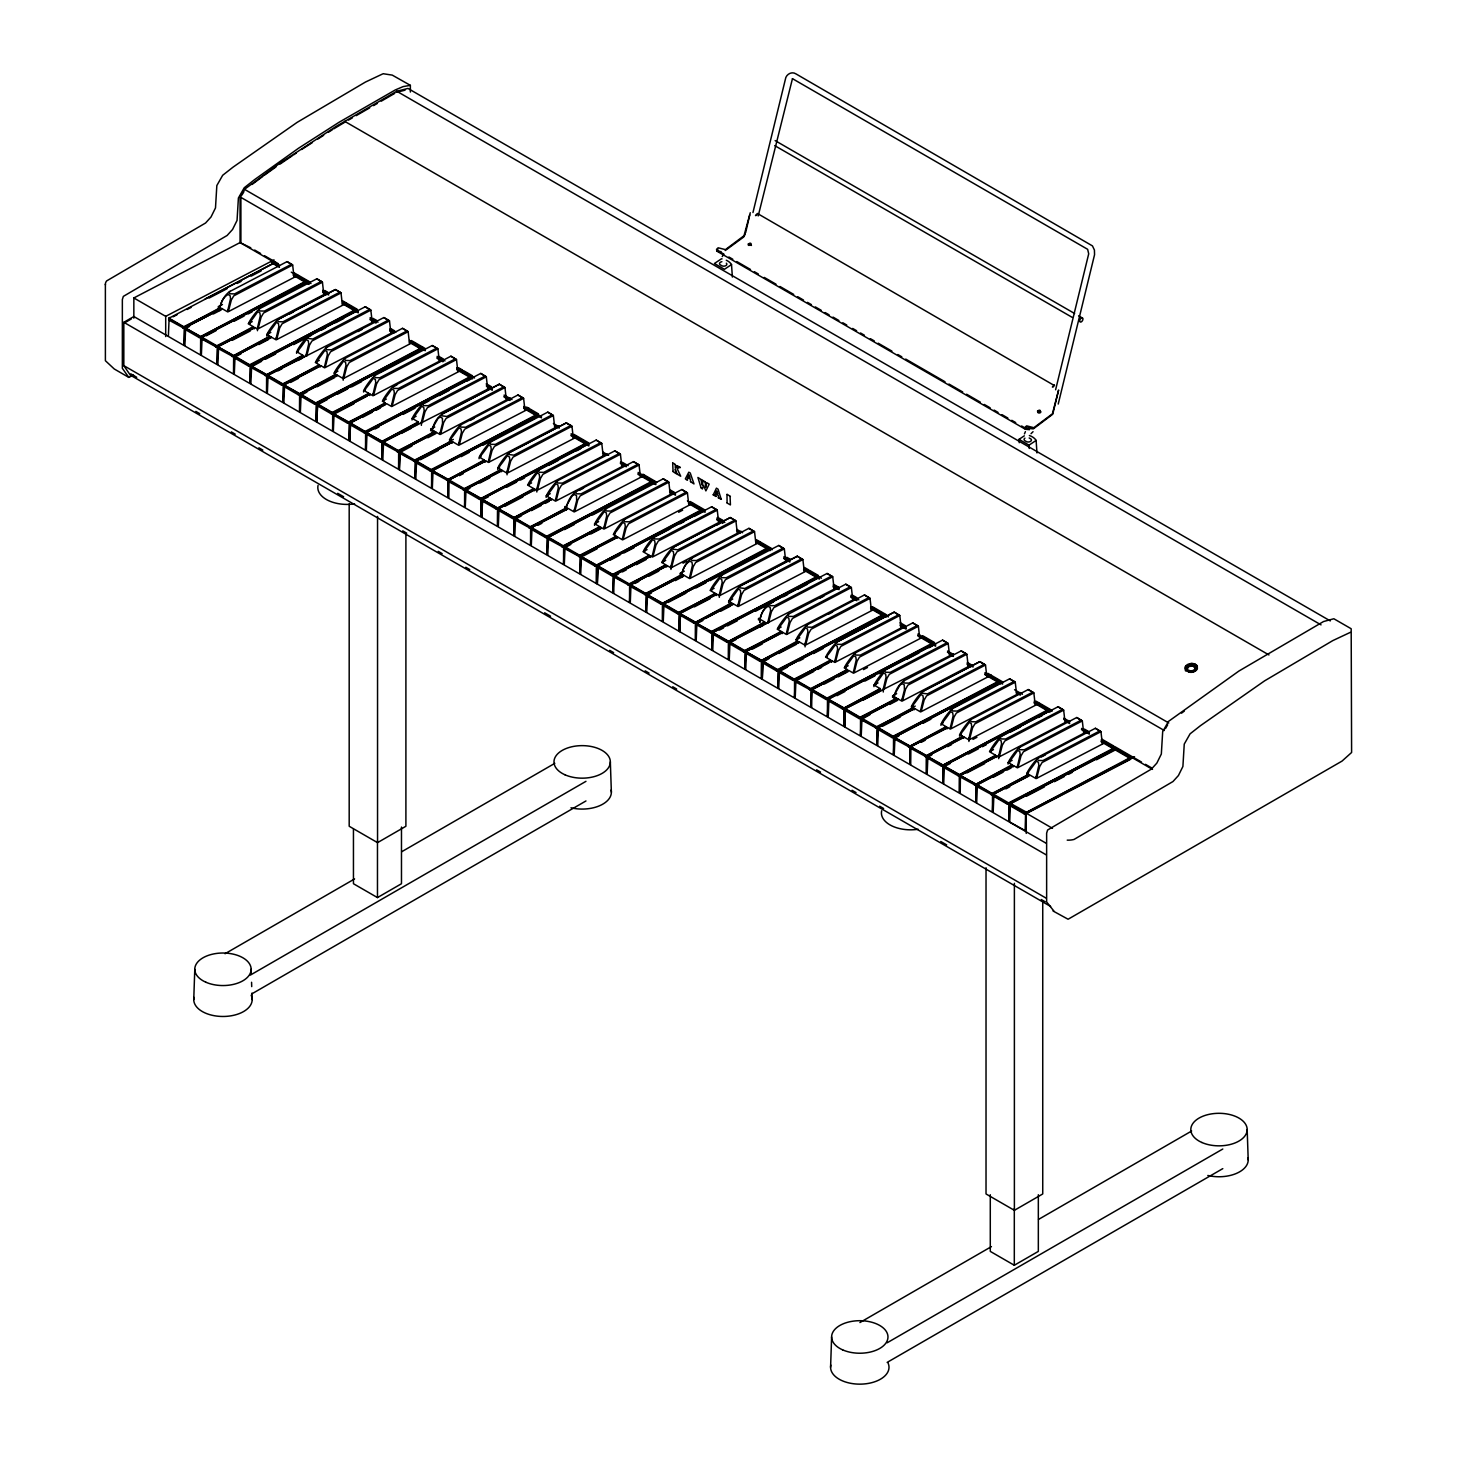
<?xml version="1.0" encoding="UTF-8"?>
<svg xmlns="http://www.w3.org/2000/svg" width="1457" height="1457" viewBox="0 0 1457 1457"><rect width="100%" height="100%" fill="white"/><g stroke="black" fill="none" stroke-linecap="round" stroke-linejoin="round"><path stroke-width="1.5" d="M133.844 318.172L133.844 297.957L240.168 242.518M165.697 336.567L165.697 316.351L133.844 297.957M1026.256 833.404L1026.256 813.188L1134.548 756.729M715.97 496.473L713.092 494.815M687.795 477.75L687.631 478.023A11.128 6.429 60 0 0 687.449 478.515L687.449 480.264A39.831 23.002 60 0 1 686.156 479.499L685.373 478.843L688.797 472.195L690.254 473.015L693.987 483.924L690.454 481.611M676.886 473.962L680.71 476.239L677.159 468.626A23.913 13.805 60 0 1 677.651 468.371L679.308 467.588A4.936 2.841 60 0 1 679.745 467.515L680.219 467.606M718.082 497.748L721.397 499.332A2.022 1.166 60 0 1 721.051 498.749L718.064 489.188L716.425 488.15L713.311 494.743M677.031 465.675L680.346 467.406M193.745 999.611L194.783 969.306M830.581 1367.285L831.619 1336.98M726.988 502.956L730.431 504.942L730.066 496.436M218.386 308.174L218.459 306.571L220.535 309.394L183.873 328.226L168.939 320.103L169.085 318.883L168.393 335.948M182.635 328.007L220.262 307.609M184.219 327.952L184.147 345.054L184.857 327.989L168.63 318.391L273.188 263.498M305.387 283.314L201.357 337.514L199.135 337.532L185.44 329.628L186.004 327.005L221.683 308.429L227.784 311.944L297.957 275.391M199.135 337.532L305.132 281.511M202.086 337.933L201.376 354.998M215.618 347.057L253.245 326.659L253.518 328.444L216.856 347.276L201.94 339.153L202.141 336.749L308.174 281.511M217.202 347.003L217.148 364.104L217.84 347.039L201.958 338.406L202.505 336.531M266.777 336.093L266.831 334.491L269.745 336.185L270.019 337.969L233.357 356.801L218.423 348.678L218.987 346.056M219.734 310.25C220.025 303.366 223.813 295.826 229.477 291.691L287.065 261.623L292.657 264.992L294.004 276.921M218.423 348.678L218.586 347.458L217.876 364.523M221.683 308.429L221.264 309.831L213.341 313.965M232.118 356.583L269.745 336.185M356.819 310.815L250.768 366.053L248.564 366.071L234.868 358.167L235.014 356.947L234.304 374.012M248.564 366.071L354.543 310.05M250.13 366.017L250.076 383.118L250.768 366.053L234.559 356.455L271.093 336.968L276.156 339.882L346.329 303.329M254.265 328.863L254.665 327.479L257.507 329.118L327.679 292.566M257.452 330.721L257.507 329.118M265.119 375.633L302.746 355.217L303.02 357.02L266.358 375.851L251.424 367.729L251.624 365.306L356.036 310.906M319.283 360.371L315.277 362.465L319.229 364.742L319.502 366.545L283.824 385.122L281.602 385.158L267.924 377.254L268.489 374.613M267.924 377.254L268.07 376.033L267.36 393.099M270.692 338.37L271.093 336.968M281.602 385.158L319.229 364.742M283.186 385.103L283.132 402.205L283.824 385.122L267.614 375.542L376.125 320.54M337.933 371.153L333.926 373.229L336.002 376.07L300.324 394.647L298.102 394.665L284.406 386.761L284.57 385.559L283.86 402.624M296.572 353.304L296.627 351.702L302.746 355.217M298.102 394.665L335.729 374.267M420.873 349.99L316.825 404.172L314.603 404.19L300.907 396.286L301.472 393.663M303.748 357.439L304.149 356.036M314.603 404.19L422.603 347.148M316.187 404.154L316.114 421.237L316.825 404.172L300.597 394.592L337.15 375.086L343.251 378.62L413.424 342.067M320.249 366.964L320.649 365.561L324.601 367.856L394.774 331.304M367.018 396.158L333.325 413.697L331.103 413.715L368.73 393.317L369.003 395.12M332.67 413.661L332.615 430.762L333.325 413.697L317.098 404.117L422.02 349.006M386.324 399.072L382.317 401.167L385.213 402.842L385.486 404.645L349.807 423.222L347.586 423.24L333.908 415.336L334.054 414.134L333.343 431.199M336.731 376.489L337.15 375.086M343.178 380.222L343.251 378.62M347.586 423.24L385.213 402.842M349.17 423.186L349.115 440.287L349.807 423.222L333.598 413.642L370.133 394.137L372.992 395.776L443.165 359.223M350.39 425.754L349.807 441.034L350.518 423.969M472.287 377.472L366.253 432.711L364.031 432.729L350.336 424.825L350.9 422.202M363.594 392.006L363.667 390.403L368.73 393.317M364.031 432.729L470.028 376.726M365.598 432.674L365.543 449.776L366.253 432.711L350.026 423.131L386.579 403.625L391.642 406.558L461.796 370.005M412.04 419.962L412.112 418.359L418.214 421.893L418.487 423.696L382.809 442.272L380.587 442.291L366.891 434.386L367.037 433.166L366.344 450.249M369.732 395.539L370.133 394.137M380.587 442.291L418.214 421.893M430.689 430.726L430.744 429.141L434.714 431.418L434.987 433.203L398.326 452.052L383.391 443.911L383.956 441.289M383.391 443.911L383.537 442.691L382.827 459.756M397.087 451.816L434.714 431.418M398.653 451.761L398.599 468.863L399.309 451.797L383.082 442.2L491.592 387.198M413.569 461.341L451.196 440.943L451.47 442.728L414.808 461.559L399.892 453.437L400.092 451.033L436.117 432.237L440.069 434.514L510.241 397.961M415.154 461.286L415.099 478.388L415.791 461.323L399.91 452.69L400.456 450.814M536.34 416.647L432.292 470.848L430.07 470.866L416.374 462.962L416.538 461.742L415.828 478.807M421.364 425.353L421.437 423.75M430.07 470.866L536.067 414.844M432.037 432.82C432.31 425.936 436.117 418.378 441.781 414.262L499.369 384.193L504.96 387.562L506.308 399.491M431.654 470.811L431.582 487.913L432.292 470.848L416.083 461.25L452.617 441.762L458.718 445.277L528.891 408.725M479.062 458.664L479.134 457.061L484.198 459.993L484.471 461.778L447.809 480.61L432.875 472.487L433.439 469.864M432.875 472.487L433.02 471.267L432.328 488.332M446.57 480.391L484.198 459.993M452.216 443.165L452.253 441.981M463.071 489.916L500.698 469.518L500.971 471.303L464.309 490.135L449.375 482.012L449.576 479.608L485.618 460.813L488.459 462.452L558.632 425.899M464.637 489.862L464.583 506.963L465.293 489.898L449.412 481.265L449.94 479.389M585.769 445.186L481.721 499.387L479.499 499.405L465.803 491.501L466.367 488.878M479.499 499.405L585.495 443.383M482.522 499.842L481.83 517.271L482.522 499.842L482.358 501.062L496.054 508.967L498.276 508.948L533.954 490.353L533.681 488.569L527.58 485.035L531.586 482.941M485.199 462.197L485.618 460.813M496.054 508.967L533.681 488.569M497.711 469.427L497.784 467.824L500.698 469.518M546.156 497.402L546.229 495.799L550.181 498.075L550.455 499.878L514.776 518.455L512.554 518.492L498.859 510.587L499.004 509.367L498.312 526.432M501.645 471.704L502.046 470.301L507.109 473.215L577.282 436.663M507.036 474.818L507.109 473.215M512.554 518.492L550.181 498.075M564.806 508.165L564.879 506.562L566.955 509.404L530.293 528.235L515.359 520.094L515.924 517.472M529.055 528.017L566.682 507.601M530.621 527.962L530.567 545.064L531.277 527.98L515.05 518.401L551.602 498.895L555.554 501.19L625.727 464.637M644.358 475.401L574.204 511.953L568.084 508.42L532.06 527.215L531.878 528.891L547.122 537.487L547.067 554.571L547.759 537.506L545.537 537.524L531.86 529.62L532.005 528.417L531.295 545.483M534.683 490.772L535.101 489.37L536.904 490.426L607.077 453.874M536.832 492.011L536.904 490.426M545.537 537.524L651.534 481.52M594.547 525.34L594.602 523.737L599.665 526.651L599.938 528.454L563.276 547.286L548.342 539.145L548.907 536.522M548.342 539.145L548.506 537.943L547.796 555.008M551.183 500.297L551.602 498.895M562.038 547.049L599.665 526.651M563.622 546.994L563.549 564.096L564.26 547.031L548.051 537.451L652.955 482.34M566.154 510.241C566.427 503.375 570.233 495.817 575.897 491.683L633.485 461.614L639.077 465.002L640.424 476.913M578.538 556.574L616.165 536.176L616.438 537.979L579.777 556.811L564.842 548.67L565.043 546.266L601.085 527.47L603.927 529.11L674.099 492.575M580.105 556.519L580.05 573.621L580.76 556.556L564.879 547.941L565.407 546.047M701.236 511.844L597.188 566.045L594.966 566.063L581.288 558.158L581.853 555.536M581.288 558.158L581.434 556.938L580.724 574.022M594.966 566.063L700.963 510.059M597.989 566.5L597.315 583.929L597.989 566.5L597.844 567.72L611.521 575.624L613.743 575.606L649.421 557.029L649.148 555.226L643.047 551.711L647.054 549.617M611.521 575.624L649.148 555.226M613.106 575.57L613.051 592.671L613.743 575.606L597.534 566.026L702.456 510.915M617.112 538.362L617.513 536.959L622.576 539.891L692.749 503.339M628.022 585.149L665.649 564.751L665.922 566.536L629.26 585.386L614.326 577.245L614.526 574.841L650.569 556.046L652.372 557.084L722.545 520.531M629.606 585.095L629.533 602.196L630.244 585.131L614.362 576.498L614.89 574.623M680.273 574.841L680.346 573.238L682.422 576.08L645.761 594.893L630.826 586.77L631.391 584.148M630.826 586.77L630.972 585.55L630.28 602.615M644.522 594.675L682.149 574.277M646.107 594.62L646.034 611.721L646.744 594.656L630.517 585.058L667.069 565.571L671.021 567.848L741.194 531.295M650.168 557.448L650.569 556.046M767.293 549.981L663.245 604.181L661.023 604.2L767.019 548.178M714.094 588.318L710.069 590.395L715.132 593.327L715.405 595.112L679.727 613.707L677.505 613.725L663.827 605.821L663.973 604.6L663.263 621.665M666.65 566.973L667.069 565.571M670.948 569.45L671.021 567.848M677.505 613.725L715.132 593.327M679.089 613.67L679.035 630.772L679.727 613.707L663.518 604.109L770.061 548.178M681.621 576.917C681.912 570.033 685.701 562.493 691.365 558.359L748.971 528.29L754.544 531.659L755.892 543.588M680.455 614.125L679.782 631.537L680.455 614.125L680.31 615.328L693.987 623.232L702.165 620.117M693.987 623.232L731.614 602.834L731.888 604.637L706.135 618.059M818.707 577.482L712.655 632.72L710.451 632.739L696.756 624.834L696.901 623.614L696.191 640.679M710.451 632.739L816.43 576.717M712.018 632.684L711.963 649.786L712.655 632.72L696.446 623.122L732.98 603.635L738.043 606.549L808.216 569.997M758.46 619.972L758.514 618.369L764.634 621.902L764.907 623.687L729.228 642.282L727.007 642.3L713.311 634.396L713.875 631.773M713.311 634.396L713.456 633.176L712.746 650.241M716.134 595.531L716.534 594.128L719.394 595.767L789.567 559.233M719.321 597.37L719.394 595.767M727.007 642.3L764.634 621.902M728.646 602.761L728.719 601.158L732.725 599.064M781.171 627.038L777.164 629.133L781.116 631.409L781.389 633.212L745.711 651.789L743.489 651.825L729.811 643.921L729.957 642.701L729.247 659.766M732.58 605.037L732.98 603.635M743.489 651.825L781.116 631.409M745.073 651.771L745.019 668.872L745.711 651.789L729.502 642.209L838.012 587.207M799.82 637.82L795.813 639.896L797.89 642.737L762.211 661.314L759.989 661.351L746.294 653.446L746.458 652.226L745.747 669.291M759.807 622.048C760.08 615.164 763.887 607.624 769.551 603.489L827.139 573.421L832.73 576.79L834.078 588.719M759.989 661.351L797.616 640.934M765.635 624.106L766.036 622.704M882.76 616.657L778.712 670.839L776.49 670.857L884.49 613.816M778.074 670.821L778.002 687.923L778.712 670.839L762.485 661.259L799.037 641.754L805.138 645.287L875.311 608.735M782.136 633.631L782.536 632.229L786.489 634.524L856.661 597.971M828.906 662.826L795.212 680.364L792.99 680.383L830.617 659.985L830.891 661.788M794.557 680.328L794.502 697.429L795.212 680.364L778.985 670.785L883.907 615.674M845.388 672.333L810.711 690.126L795.777 682.003L796.342 679.381M795.777 682.003L795.923 680.783L795.212 697.848M798.618 643.156L799.037 641.754M805.065 646.89L805.138 645.287M809.473 689.908L847.1 669.51L847.373 671.295M811.039 689.853L810.984 706.955L811.695 689.889L795.467 680.292L832.02 660.804L834.861 662.443L905.034 625.891M934.174 644.14L828.141 699.378L825.919 699.396L931.915 643.393M827.485 699.342L827.43 716.443L828.141 699.378L811.913 689.798L848.466 670.293L853.529 673.225L923.683 636.673M873.927 686.629L874 685.045L880.101 688.56L880.374 690.363L844.696 708.94L842.474 708.958L828.778 701.054L829.343 698.431M828.778 701.054L828.924 699.834L828.232 716.917M831.601 662.207L832.02 660.804M842.474 708.958L880.101 688.56M845.424 709.359L844.75 726.788L845.424 709.359L845.279 710.579L858.974 718.483L861.196 718.465L896.875 699.87L896.601 698.085L892.631 695.809L892.576 697.393M858.974 718.483L896.601 698.085M860.541 718.428L860.486 735.53L861.196 718.465L844.969 708.867L953.479 653.865M875.457 728.008L913.084 707.61L913.357 709.413L876.695 728.245L861.779 720.104L861.979 717.7L898.004 698.905L901.956 701.181L972.129 664.629M877.041 727.954L876.987 745.055L877.679 727.99L861.797 719.357L862.344 717.481M998.227 683.315L894.179 737.515L891.957 737.533L878.261 729.629L878.826 727.007M878.261 729.629L878.425 728.409L877.715 745.474M883.252 692.02L883.324 690.418M891.957 737.533L997.954 681.512M893.924 699.487C894.197 692.603 898.004 685.063 903.668 680.929L961.256 650.86L966.847 654.229L968.195 666.159M893.542 737.479L893.469 754.58L894.179 737.515L877.97 727.917L914.504 708.43L920.605 711.945L990.778 675.392M908.458 747.059L946.085 726.661L946.358 728.445L909.696 747.277L894.762 739.154L894.962 736.75L999.01 682.568M959.58 736.095L959.653 734.492L962.567 736.167L962.84 737.971L926.178 756.802L911.244 748.661L911.809 746.039M914.104 709.832L914.504 708.43M924.94 756.565L962.567 736.167M940.949 725.331L941.022 723.728L946.085 726.661M1047.656 711.854L943.608 766.054L941.386 766.072L1047.383 710.051M993.474 749.608L989.467 751.703L995.568 755.236L995.841 757.021L960.163 775.616L957.941 775.634L944.245 767.73L944.409 766.509L943.699 783.575M947.068 728.864L947.487 727.462L950.328 729.101L1020.501 692.567M957.941 775.634L995.568 755.236M1008.044 764.069L1008.117 762.466L1012.069 764.743L1012.342 766.546L975.68 785.378L960.746 777.255L961.31 774.632M963.532 738.371L963.933 736.969L968.996 739.883L1039.169 703.33M968.923 741.486L968.996 739.883M974.442 785.159L1012.069 764.743M1026.693 774.833L1026.766 773.23L1028.842 776.071L992.181 794.903L977.246 786.78L977.392 785.56L976.682 802.625M990.942 794.684L1028.569 774.268M992.508 794.63L992.454 811.731L993.164 794.648L976.937 785.068L1013.489 765.562L1017.441 767.857L1087.614 731.305M1106.245 742.068L1036.091 778.621L1029.972 775.088L993.947 793.883L993.765 795.558L1009.009 804.155L1008.954 821.256L1009.646 804.173L1007.424 804.191L993.747 796.287L994.311 793.664M993.747 796.287L993.893 795.085L993.182 812.15M996.57 757.44L996.989 756.037L998.792 757.094L1068.964 720.541M998.719 758.678L998.792 757.094M1007.424 804.191L1113.421 748.188M1013.07 766.965L1013.489 765.562M1131.925 756.675L1023.925 813.716L1026.147 813.698L1130.195 759.516M1009.883 805.138L1010.794 803.189L1010.266 805.084L1025.509 813.68L1025.437 830.763L1025.892 811.895L1010.429 803.408L1010.229 805.812L1023.925 813.716L1132.253 757.276M168.593 319.411L169.504 317.48M183.873 328.226L183.491 326.568L169.085 318.227L168.976 319.356M185.44 329.628L185.64 327.224L221.318 308.647M200.374 337.751L199.991 336.093L185.13 327.916L200.41 336.749L305.442 282.13M216.856 347.276L216.492 345.6L202.068 337.277L201.958 338.406M218.076 347.986L218.623 346.274L254.665 327.479M233.357 356.801L232.993 355.126L218.131 346.966L233.393 355.781L270.073 336.786M234.522 357.475L235.433 355.544M249.784 366.29L249.42 364.614L234.996 356.291L234.887 357.42M266.358 375.851L265.975 374.176L251.114 366.017L266.394 374.831L303.056 355.836M267.56 376.562L268.052 375.378L282.476 383.701L282.84 385.377M284.06 386.087L284.607 384.357L320.649 365.561M299.341 394.902L298.976 393.226L284.115 385.067L299.377 393.882L336.057 374.886M300.907 396.286L301.053 394.428L315.459 402.751L315.841 404.427M331.103 413.715L317.407 405.811L317.972 403.188M332.342 413.952L331.959 412.276L317.535 403.953L317.444 405.082M333.544 414.644L334.473 412.713M348.824 423.477L348.46 421.801L334.054 414.134M350.336 424.825L350.463 422.967L364.887 431.29L365.27 432.966M366.545 433.694L367.091 431.982L471.503 377.582M381.825 442.527L381.443 440.852L366.581 432.674L381.861 441.507L418.541 422.512M383.045 443.219L383.519 442.036L397.943 450.377L398.326 452.052M414.808 461.559L414.444 459.902L400.019 451.561L399.91 452.69M416.028 462.27L416.939 460.339L452.617 441.762M431.308 471.085L430.944 469.427L416.52 461.086L416.411 462.215M432.529 471.795L433.075 470.083L537.487 415.664M447.809 480.61L447.426 478.934L432.565 470.775L447.845 479.59L484.525 460.594M464.309 490.135L463.927 488.459L449.503 480.136L449.412 481.265M465.803 491.501L466.003 489.078L502.046 470.301M480.737 499.624L480.373 497.948L465.493 489.789L480.774 498.604L585.823 444.003M482.012 500.37L482.558 498.64L588.61 443.42M497.292 509.185L496.928 507.51L482.067 499.35L497.329 508.165L534.009 489.17M498.513 509.895L499.059 508.165L535.101 489.37M513.793 518.71L513.41 517.035L498.549 508.875L513.829 517.69L550.509 498.695M515.359 520.094L515.487 518.237L529.911 526.56L530.293 528.235M531.495 528.946L532.424 526.997M546.776 537.76L546.411 536.085L531.987 527.762L531.878 528.891M547.996 538.471L548.488 537.287L562.912 545.61L563.276 547.286M579.777 556.811L579.394 555.135L564.988 546.812L564.879 547.941M580.924 557.466L581.489 555.754L617.513 536.959M596.204 566.299L595.84 564.624L580.979 556.465L596.259 565.28L701.291 510.678M597.479 567.028L598.408 565.097M612.76 575.861L612.395 574.185L597.971 565.862L597.862 566.973M629.26 585.386L628.896 583.711L614.472 575.369L614.362 576.498L618.442 573.967M630.48 586.078L630.972 584.894L645.378 593.236L645.761 594.893M661.023 604.2L647.327 596.295L647.527 593.891L683.57 575.096L689.671 578.611L759.844 542.059M662.261 604.418L661.879 602.761L647.017 594.583L662.298 603.417L767.329 548.797M663.463 605.129L664.392 603.198L768.44 548.998M678.743 613.943L678.379 612.268L663.955 603.945L663.846 605.074M679.945 614.654L680.51 612.923L716.534 594.128M695.226 623.469L694.862 621.793L680 613.634L695.28 622.449L731.942 603.453M696.41 624.142L697.32 622.212M711.672 632.957L711.307 631.282L696.901 623.614M712.965 633.704L713.511 631.974L817.923 577.573M728.245 642.519L727.863 640.843L713.001 632.684L728.281 641.499L764.943 622.503M729.447 643.229L730.376 641.28M744.727 652.044L744.363 650.368L729.939 642.045L729.83 643.174M745.948 652.754L746.494 651.024L782.536 632.229M761.228 661.569L760.864 659.894L746.002 651.734L761.264 660.549L797.944 641.554M776.49 670.857L762.794 662.953L763.359 660.331M777.728 671.094L777.346 669.419L762.94 661.096L762.831 662.225M792.99 680.383L779.295 672.478L779.859 669.856M794.229 680.619L793.846 678.944L779.422 670.621L779.331 671.75M795.431 681.311L795.904 680.128L810.329 688.451L810.711 690.126M825.919 699.396L812.223 691.492L812.787 688.87M827.157 699.633L826.775 697.958L812.35 689.635L812.259 690.764M828.432 700.362L828.978 698.65L933.391 644.249M843.712 709.195L843.33 707.519L828.468 699.36L843.749 708.175L880.429 689.179M844.933 709.887L845.843 707.956M860.213 718.72L859.83 717.044L845.406 708.721L845.315 709.832M876.695 728.245L876.331 726.569L861.907 718.228L861.797 719.357M877.915 728.937L878.407 727.753L892.831 736.095L893.196 737.752M909.696 747.277L909.314 745.602L894.452 737.442L909.733 746.275L946.413 727.262M911.244 748.661L911.445 746.257L947.487 727.462M926.178 756.802L925.796 755.127L910.935 746.967L926.215 755.782L962.895 736.787M941.386 766.072L927.69 758.168L927.89 755.764L963.933 736.969M942.624 766.291L942.26 764.615L927.38 756.456L942.661 765.271L1047.71 710.67M943.899 767.038L944.446 765.307L1050.497 710.087M959.18 775.852L958.815 774.177L943.954 766.018L959.216 774.833L995.896 755.837M960.746 777.255L960.946 774.833L996.989 756.037M975.68 785.378L975.298 783.702L960.436 775.543L975.716 784.358L1012.396 765.362M976.9 786.088L977.811 784.139M992.181 794.903L991.798 793.227L977.374 784.904L977.283 786.033M993.383 795.613L993.874 794.429L1008.299 802.752L1008.663 804.428M1025.163 813.953L1025.892 811.895M219.825 310.578C219.643 304.549 222.794 297.447 228.039 294.46L230.097 295.662L230.534 298.63L227.656 310.997M681.712 577.245C681.53 571.217 684.681 564.114 689.926 561.127L691.984 562.329L692.421 565.298L689.543 577.664M759.88 622.376C759.716 616.347 762.849 609.245 768.094 606.258L770.152 607.46L770.607 610.447L767.712 622.795M672.806 471.394L675.757 473.47M251.46 366.982L251.988 365.106M284.443 386.032L284.971 384.138M366.927 433.64L367.455 431.764M482.394 500.316L482.923 498.44M498.895 509.841L499.423 507.947M647.363 595.549L647.891 593.673M680.328 614.599L680.874 612.705M746.33 652.7L746.858 650.805M894.798 738.408L895.327 736.532L999.375 682.331M927.727 757.421L928.255 755.546M1197.344 667.233L1197.344 667.251A6.083 3.752 -3.5 0 0 1190.952 663.554L1190.952 663.572M750.264 212.722L743.981 235.761L725.44 249.621L718.137 247.781L716.516 249.384L716.935 251.187L1025.382 429.269L1029.48 429.669L1029.771 428.631L1026.42 428.759L1021.612 425.99M756.693 215.254L755.509 215.6L757.403 213.469L1054.504 385.631M1053.593 386.67L1052.391 387.016L1054.358 384.903M730.394 496.418L727.134 494.324M257.415 328.171L260.293 315.823L259.856 312.836L257.798 311.652C241.589 334.983 250.276 317.571 259.237 308.866L316.843 278.797L322.434 282.184L323.764 294.095M276.01 338.916L278.888 326.55L278.451 323.563L276.375 322.379C260.184 345.71 268.871 328.299 277.832 319.593L335.42 289.542L341.011 292.912L342.359 304.841M305.824 356.127L308.72 343.779L308.265 340.792L306.207 339.59C289.269 364.268 299.322 343.615 308.283 336.421M324.474 366.891L327.351 354.543L326.914 351.556L324.856 350.372C308.647 373.702 317.335 356.291 326.313 347.586L383.901 317.517L389.493 320.886L390.84 332.815M343.124 377.654L346.001 365.306L345.564 362.319L343.506 361.136C327.297 384.466 335.984 367.055 344.963 358.349L402.551 328.28L408.142 331.668L409.49 343.579M372.883 394.847L375.76 382.481L375.323 379.512L373.265 378.31C357.056 401.658 365.743 384.247 374.722 375.542L432.31 345.473L437.901 348.842L439.249 360.771M391.478 405.574L394.355 393.226L393.918 390.239L391.86 389.055C375.651 412.386 384.338 394.974 393.317 386.269L450.905 356.2L456.496 359.569L457.844 371.499M421.292 422.803L424.187 410.437L423.75 407.45L421.674 406.266C405.483 429.596 414.17 412.185 423.131 403.48L480.719 373.429L486.31 376.798L487.658 388.728M439.941 433.567L442.546 423.204L442.4 418.232L440.324 417.03L438.029 418.432L432.201 428.686M458.591 444.33L461.487 431.964L461.031 428.995L458.973 427.793C442.764 451.142 451.47 433.731 460.43 425.025L518.018 394.956L523.609 398.326L524.957 410.255L528.946 408.179M488.35 461.505L491.246 449.157L490.809 446.17L488.732 444.986C472.523 468.316 481.229 450.905 490.189 442.2L547.777 412.131L553.369 415.518L554.716 427.429M506.945 472.25L509.841 459.884L509.385 456.897L507.327 455.713C491.118 479.043 499.806 461.65 508.784 452.927L566.372 422.876L571.964 426.245L573.311 438.175M536.777 489.461L539.655 477.113L539.217 474.126L537.159 472.924C520.95 496.272 529.638 478.861 538.598 470.156L596.186 440.087L601.777 443.456L603.125 455.385M555.427 500.225L558.304 487.876L557.867 484.89L555.791 483.706C539.6 507.036 548.287 489.625 557.248 480.919L614.836 450.85L620.427 454.22L621.775 466.149M574.058 510.988L576.662 500.643L576.517 495.653L574.44 494.469L572.146 495.872L566.318 506.107M603.835 528.181L606.713 515.814L606.276 512.846L604.2 511.644C588.009 534.992 596.696 517.581 605.657 508.875L663.245 478.807L668.836 482.176L670.184 494.105M622.412 538.908L625.308 526.56L624.871 523.573L622.795 522.389C606.604 545.719 615.291 528.308 624.252 519.603L681.84 489.534L687.431 492.903L688.779 504.832M652.244 556.137L655.122 543.771L654.685 540.784L652.627 539.6C636.418 562.93 645.105 545.519 654.084 536.813L711.672 506.763L717.263 510.132L718.611 522.061M745.656 232.61L749.754 214.926M670.894 566.9L673.771 554.534L673.334 551.566L671.276 550.364C655.067 573.712 663.755 556.301 672.715 547.595L730.321 517.526L735.912 520.896L737.26 532.825M719.303 594.838L722.18 582.49L721.743 579.504L719.685 578.32C703.476 601.65 712.163 584.239 721.124 575.533L778.73 545.464L784.321 548.852L785.669 560.763M737.898 605.584L740.775 593.218L740.338 590.249L738.28 589.047C722.071 612.395 730.758 594.984 739.719 586.279L797.307 556.21L802.898 559.579L804.246 571.508M786.361 633.558L789.239 621.21L788.802 618.223L786.744 617.04C770.534 640.37 779.222 622.959 788.201 614.253L845.788 584.184L851.38 587.572L852.727 599.483M805.011 644.322L807.888 631.974L807.451 628.987L805.393 627.803C789.184 651.133 797.871 633.722 806.85 625.017L864.438 594.948L870.029 598.335L871.377 610.246M834.77 661.514L837.648 649.148L837.21 646.18L835.152 644.977C818.943 668.326 827.631 650.915 836.609 642.209L894.197 612.14L899.789 615.51L901.136 627.439M853.365 672.242L856.242 659.894L855.805 656.907L853.747 655.723C837.538 679.053 846.226 661.642 855.204 652.936L912.792 622.868L918.384 626.237L919.731 638.166M883.179 689.471L886.075 677.104L885.637 674.117L883.561 672.934C867.37 696.264 876.058 678.853 885.018 670.147L942.606 640.097L948.197 643.466L949.545 655.395M901.828 700.234L904.433 689.871L904.287 684.899L902.211 683.697L899.916 685.1L894.088 695.353M920.478 710.998L923.374 698.632L922.918 695.663L920.86 694.461C904.651 717.809 913.357 700.398 922.317 691.693L979.905 661.624L985.497 664.993L986.844 676.922L990.833 674.846M950.237 728.172L953.133 715.824L952.696 712.837L950.62 711.653C934.411 734.984 943.116 717.572 952.077 708.867L1009.665 678.798L1015.256 682.186L1016.604 694.097M968.832 738.918L971.728 726.551L971.273 723.583L969.215 722.381C953.005 745.729 961.693 728.318 970.672 719.612L1028.26 689.543L1033.851 692.913L1035.198 704.842M998.664 756.128L1001.542 743.78L1001.105 740.793L999.047 739.591C982.838 762.94 991.525 745.529 1000.485 736.823L1058.073 706.754L1063.665 710.124L1065.012 722.053M1017.314 766.892L1020.191 754.544L1019.754 751.557L1017.678 750.373C1001.487 773.703 1010.175 756.292 1019.135 747.587L1076.723 717.518L1082.314 720.905L1083.662 732.816M1035.945 777.656L1038.841 765.307L1038.404 762.321L1036.328 761.137C1020.137 784.467 1028.824 767.056 1037.785 758.35L1095.373 728.281L1100.964 731.669L1102.312 743.58M249.766 323.764L250.021 322.671M268.361 334.491L268.616 333.398M298.175 351.72L298.448 350.627M316.825 362.483L317.08 361.391M335.474 373.247L335.729 372.154M365.233 390.421L365.488 389.329M383.828 401.167L384.083 400.074M413.642 418.378L413.915 417.285M432.292 429.141L432.565 428.048M450.942 439.905L451.215 438.812M480.701 457.097L480.974 456.005M499.296 467.824L499.569 466.732M529.128 485.054L529.383 483.961M547.777 495.817L548.032 494.724M566.409 506.581L566.682 505.488M596.186 523.755L596.441 522.662M614.763 534.5L615.036 533.408M644.595 551.711L644.85 550.619M663.245 562.475L663.5 561.382M711.653 590.431L711.908 589.338M730.248 601.158L730.503 600.065M778.712 629.151L778.967 628.058M797.361 639.914L797.616 638.822M827.121 657.089L827.376 655.996M845.716 667.834L845.971 666.741M875.53 685.045L875.803 683.952M894.179 695.809L894.452 694.716M912.829 706.572L913.102 705.479M942.588 723.765L942.861 722.672M961.183 734.492L961.456 733.399M991.015 751.721L991.27 750.628M1009.665 762.485L1009.92 761.392M1028.296 773.248L1028.569 772.155M675.793 473.434L675.247 469.154L677.05 473.853M752.959 212.54L785.341 79.461C785.778 74.544 791.643 70.956 795.959 73.888L1092.459 245.905L1094.426 250.058L1094.553 254.72L1058.219 404.063M758.205 215.927L792.462 78.66L1087.632 249.311L1088.707 253.809L1055.615 389.766M715.879 492.757L715.897 492.685A18.413 10.636 60 0 1 716.079 492.229L716.771 490.863L717.481 493.031A23.877 13.787 60 0 1 717.627 493.595L717.7 493.85M702.565 488.514L703.512 485.217L705.88 490.882L709.195 484.125L706.663 482.595L705.88 487.257L705.115 481.976M702.438 488.878L701.8 488.514A10.163 5.864 60 0 1 701.254 488.186L701.163 488.113M1024.453 433.876L1025.418 431.618M675.301 464.929L675.301 467.897L677.359 466.932M745.292 234.085L743.653 237.036L725.258 250.513M718.738 497.584L718.155 495.234L715.278 494.196A8.268 4.772 60 0 0 715.059 494.797M722.235 256.578L723.929 254.083M1185.488 666.432L1185.998 665.685A6.083 3.806 -4.5 0 1 1195.56 664.41A6.083 3.806 -4.5 0 1 1194.321 670.475L1193.156 670.857A6.083 3.806 -4.5 0 1 1186.981 670.238A6.083 3.806 -4.5 0 1 1185.488 666.432L1185.998 665.703M944.81 765.107L944.409 766.509M279.471 265.338L240.059 242.572L240.059 196.895L244.503 189.337L279.89 163.22L336.367 126.249L396.759 91.245L407.978 88.44L1330.296 620.919M241.898 195.111L243.902 191.705M1165.436 728.627L1167.676 724.839M751.448 245.468L750.428 243.92L748.37 245.413M287.065 261.623L292.657 264.992L233.757 295.88L231.353 299.996L228.476 311.051L227.911 309.904M316.843 278.797L322.434 282.184L263.517 313.073L261.113 317.171L258.235 328.244L257.67 327.078M306.079 355.034L306.662 356.182L309.521 345.127L311.925 341.029L370.843 310.122L365.252 306.753L370.843 310.122L372.191 322.052M383.828 317.626L389.493 320.886L330.575 351.793L328.171 355.89L325.293 366.964L324.729 365.798M402.478 328.39L408.142 331.668L349.225 362.556L346.821 366.654L343.943 377.727L343.378 376.562M432.237 345.582L437.901 348.842L378.984 379.731L376.58 383.847L373.702 394.902L373.138 393.754M450.905 356.2L456.496 359.569L397.579 390.476L395.175 394.574L392.297 405.647L391.733 404.481M480.719 373.429L486.31 376.798L427.411 407.687L425.007 411.785L422.129 422.858L421.547 421.692M517.945 395.066L523.609 398.326L464.692 429.214L462.288 433.33L459.429 444.385L458.846 443.238M547.777 412.131L553.369 415.518L494.451 446.407L492.065 450.504L489.188 461.578L488.605 460.412M596.186 440.087L601.777 443.456L542.878 474.363L540.474 478.461L537.597 489.516L537.032 488.368M614.836 450.85L620.427 454.22L561.528 485.126L559.124 489.224L556.246 500.297L555.682 499.132M633.485 461.614L639.077 465.002L580.177 495.89L577.773 499.988L574.896 511.061L574.313 509.895M663.245 478.807L668.836 482.176L609.937 513.064L607.533 517.18L604.655 528.235L604.09 527.088M681.84 489.534L687.431 492.903L628.532 523.81L626.128 527.908L623.25 538.981L622.667 537.815M711.599 506.854L717.263 510.132L658.345 541.021L655.941 545.118L653.064 556.192L652.499 555.026M748.898 528.399L754.544 531.659L695.645 562.548L693.241 566.664L690.363 577.719L689.798 576.571M778.73 545.464L784.321 548.852L725.404 579.74L723 583.838L720.122 594.911L719.558 593.746M827.066 573.53L832.73 576.79L773.813 607.696L771.409 611.794L768.549 622.849L767.966 621.702M845.788 584.184L851.38 587.572L792.462 618.46L790.058 622.558L787.181 633.631L786.616 632.465M864.438 594.948L870.029 598.335L811.112 629.224L808.708 633.321L805.83 644.395L805.266 643.229M912.719 622.977L918.384 626.237L859.466 657.143L857.062 661.241L854.184 672.314L853.62 671.149M942.533 640.188L948.197 643.466L889.298 674.354L886.894 678.452L884.017 689.525L883.434 688.36M961.183 650.969L966.847 654.229L907.948 685.118L905.544 689.234L902.666 700.289L902.083 699.141M1009.592 678.907L1015.256 682.186L956.357 713.074L953.953 717.172L951.075 728.245L950.492 727.079M1028.26 689.543L1033.851 692.913L974.933 723.801L972.529 727.917L969.67 738.972L969.087 737.825M1058.073 706.754L1063.665 710.124L1004.765 741.03L1002.361 745.128L999.484 756.183L998.919 755.036M1076.723 717.518L1082.314 720.905L1023.415 751.794L1021.011 755.892L1018.133 766.965L1017.569 765.799M1095.373 728.281L1100.964 731.669L1042.065 762.557L1039.661 766.655L1036.783 777.728L1036.2 776.563M1031.01 433.712L1033.049 431.691M185.094 328.936L189.556 326.35M300.561 395.612L307.008 391.988M399.528 452.745L411.93 446.024M465.457 490.809L469.919 488.222M515.013 519.42L521.46 515.796M646.981 595.603L651.443 593.017M762.448 662.279L768.895 658.655M811.877 690.8L811.676 707.355M861.415 719.412L869.847 714.75M927.344 757.476L931.806 754.89M251.078 367.037L261.586 361.3M317.061 405.137L327.57 399.382M449.029 481.32L448.811 497.857M564.496 547.978L570.944 544.353M613.98 576.553L613.779 593.108M778.949 671.804L787.454 667.106M894.416 738.462L898.914 735.858M910.898 747.987L910.698 764.524M960.4 776.563L960.199 793.1M677.523 466.841L677.159 465.839M230.115 291.291L229.004 292.475L230.06 293.786L234.613 293.895L291.582 264.227M259.874 308.483L258.763 309.667L259.82 310.978L264.373 311.07L321.341 281.401M326.933 347.185L325.822 348.369L326.878 349.698L331.431 349.789L388.4 320.121M345.582 357.967L344.471 359.15L345.528 360.462L350.081 360.553L407.049 330.885M375.341 375.141L374.23 376.325L375.287 377.636L379.84 377.745L436.809 348.077M393.936 385.868L392.825 387.052L393.882 388.382L398.435 388.473L455.404 358.804M423.75 403.097L422.639 404.281L423.696 405.592L428.267 405.702L485.217 376.015M461.049 424.624L459.938 425.808L460.995 427.12L465.548 427.229L522.517 397.561M490.809 441.817L489.698 443.001L490.754 444.312L495.307 444.403L552.276 414.735M539.236 469.755L538.125 470.939L539.181 472.268L543.734 472.359L600.703 442.691M557.885 480.537L556.756 481.702L557.831 483.032L562.384 483.123L619.352 453.455M576.517 491.3L575.406 492.484L576.48 493.796L581.033 493.887L637.984 464.218M606.294 508.475L605.165 509.659L606.239 510.97L610.793 511.079L667.761 481.411M624.871 519.202L623.76 520.386L624.816 521.715L629.388 521.806L686.338 492.138M654.703 536.431L653.592 537.615L654.648 538.926L659.201 539.035L716.17 509.349M692.002 557.958L690.891 559.142L691.948 560.453L696.501 560.563L753.469 530.894M721.761 575.151L720.65 576.335L721.707 577.646L726.26 577.737L783.229 548.069M770.17 603.089L769.059 604.273L770.116 605.602L774.669 605.693L831.637 576.025M788.82 613.871L787.709 615.054L788.765 616.366L793.318 616.457L850.287 586.789M807.469 624.634L806.358 625.818L807.415 627.129L811.968 627.22L868.937 597.552M855.824 652.536L854.713 653.719L855.769 655.049L860.322 655.14L917.291 625.472M885.637 669.765L884.526 670.948L885.583 672.26L890.154 672.369L947.105 642.683M904.287 680.528L903.176 681.712L904.232 683.023L908.786 683.133L965.754 653.465M952.696 708.484L951.585 709.668L952.641 710.98L957.194 711.071L1014.163 681.402M971.291 719.212L970.18 720.395L971.236 721.707L975.789 721.816L1032.758 692.148M1001.123 736.422L1000.012 737.606L1001.068 738.936L1005.621 739.027L1062.59 709.359M1019.773 747.204L1018.643 748.388L1019.718 749.699L1024.271 749.79L1081.24 720.122M1038.404 757.968L1037.293 759.152L1038.367 760.463L1042.921 760.554L1099.871 730.886M252.079 184.456L262.788 176.406M1181.554 713.147L1184.341 711.071M264.081 175.441L275.974 166.936M292.238 155.79L279.963 164.149M293.585 154.879L296.281 153.076M726.278 260.238A16.61 10.29 -4 0 1 731.523 264.573L724.439 269.29L714.422 263.498L721.506 258.781A16.61 10.29 -4 0 1 722.071 258.891M1019.244 442.709L1019.008 439.358L1024.326 435.825M1029.261 448.483L1029.024 445.15L1036.109 440.415A16.61 10.29 -4 0 0 1029.37 435.497M301.617 149.506L312.326 142.604M717.664 248.965L717.973 250.677M323.636 135.319L317.753 139.089M328.517 132.186L332.396 129.709M333.726 128.872L344.672 122.297M436.117 432.237L435.716 433.64L427.793 437.756M601.085 527.47L600.666 528.873L590.759 534.027M683.57 575.096L683.151 576.498L675.228 580.633M898.004 698.905L897.603 700.307L889.681 704.441M673.061 471.412L672.697 463.29M348.533 120.075L352.375 117.853M356.236 115.631L369.696 107.854M373.557 105.614L377.399 103.392M381.26 101.17L394.72 93.394M240.059 242.572L250.75 247.781M1050.624 906.454L130.292 375.105L123.827 365.652L123.827 322.307L133.844 316.515L1046.29 843.33M124.665 322.798L131.33 318.937M279.453 267.341L271.567 262.788L273.461 260.894M271.567 262.788L273.461 261.695M133.534 375.141L128.781 377.381L114.283 369.003L105.396 360.717L105.378 284.297M349.188 503.794L349.188 826.265L377.545 842.638L405.902 826.265L405.902 534.045M225.034 953.734L354.597 878.935M401.695 851.744L554.807 763.341M353.45 829.306L353.45 883.725L377.472 897.585L401.476 883.725L401.476 827.048M250.313 975.115L585.969 781.334M252.28 993.601L585.969 800.949M1101.164 740.957L1130.723 758.022L1132.617 757.731L1130.723 758.824L1101.164 741.759M986.025 867.735L986.025 1193.957L1014.382 1210.33L1042.738 1193.957L1042.738 900.991M859.921 1322.537L991.434 1246.609M1038.531 1219.418L1191.644 1131.014M990.286 1194.722L990.286 1251.399L1014.309 1265.259L1038.331 1251.399L1038.331 1194.722M887.149 1342.789L1222.805 1149.008M887.149 1362.404L1222.805 1168.623M165.697 316.351L274.025 259.874M205.182 298.904L275.355 262.351M173.092 316.806L177.098 314.712M187.097 309.503L191.104 307.427M209.116 298.048L227.11 288.668M237.127 283.459L241.134 281.365M251.132 276.156L261.131 270.947M218.459 306.571L222.466 304.477M220.59 308.21L182.671 327.26M206.093 335.857L216.091 330.63M234.103 321.25L244.102 316.042M248.109 313.965L252.116 311.871M276.12 299.377L286.118 294.168M252.207 321.651L248.182 323.727L253.245 326.659M253.573 327.26L215.654 346.311M232.464 340.228L250.294 330.939M289.524 314.002L293.531 311.907M339.936 292.129L282.968 321.815L278.414 321.706L277.34 320.394L278.469 319.21L335.42 289.542L341.011 292.912L282.112 323.8L279.708 327.898L276.83 338.971L276.265 337.805M266.831 334.491L270.838 332.415M236.999 355.909L240.97 353.851M258.8 344.562L268.707 339.39M356.874 309.631L248.582 365.325M365.252 306.753L307.664 336.822L307.427 338.37L312.781 339.026L369.75 309.358M265.575 359.205L275.592 353.996M293.585 344.617L311.598 335.237M321.596 330.029L325.603 327.952M335.602 322.726L343.615 318.573M277.977 370.861L281.948 368.803M297.793 360.535L301.763 358.477M358.021 331.54L362.028 329.446M319.557 365.361L281.638 384.411M290.508 382.463L298.448 378.328M316.916 386.815L334.764 377.527M420.909 348.806L314.639 403.462M337.569 394.173L347.567 388.964M351.574 386.888L361.573 381.679M379.585 372.3L397.597 362.92M407.596 357.694L411.603 355.617M369.04 393.936L331.121 412.987M336.039 413.096L353.869 403.808M392.971 386.943L396.978 384.848M385.54 403.462L347.622 422.512M362.374 417.412L372.282 412.258M376.252 410.2L380.222 408.124M470.338 377.327L364.05 432M375.05 428.995L379.057 426.919M403.061 414.407L415.063 408.16M425.08 402.952L429.068 400.857M439.085 395.648L449.084 390.44M467.096 381.06L471.085 378.984M412.112 418.359L416.119 416.283M401.385 433.403L411.293 428.249M499.369 384.193L442.4 413.861L441.562 415.791L446.898 416.465L503.867 386.797M430.744 429.141L434.769 427.047M435.024 432.019L397.105 451.069M470.083 420.454L474.09 418.359M449.339 441.507L453.346 439.413M451.524 441.544L413.606 460.594M420.49 459.684L438.338 450.395M536.395 415.464L430.106 470.119M461.049 456.678L469.045 452.508M483.05 445.205L501.062 435.825M511.061 430.616L515.068 428.54M525.066 423.331L535.065 418.123M459.429 475.638L463.399 473.561M566.372 422.876L509.404 452.544L508.548 454.475L513.902 455.149L570.871 425.462M501.008 470.119L463.089 489.17M479.827 483.05L489.752 477.896M484.525 498.804L488.514 496.71M506.526 487.33L516.525 482.121M520.531 480.045L524.538 477.951M548.542 465.439L558.559 460.23M576.553 450.85L580.56 448.774M504.96 506.271L522.79 496.983M546.229 495.799L550.236 493.704M531.368 510.624L541.275 505.47M545.246 503.393L549.198 501.335M579.54 490.244L583.547 488.168M566.992 508.22L529.073 527.27M537.943 525.321L541.913 523.245M653.865 481.083L545.574 536.795M549.763 536.467L651.807 483.323M564.515 529.601L574.513 524.393M592.525 515.013L602.524 509.804M606.531 507.71L610.519 505.634M634.542 493.122L644.54 487.913M594.602 523.737L598.608 521.642M599.993 527.27L562.074 546.32M616.493 536.795L578.575 555.846M583.419 555.918L597.279 548.688M678.652 512.245L682.659 510.15M609.991 560.253L619.99 555.044M623.997 552.95L634.014 547.741M652.008 538.362L670.02 528.982M680.018 523.773L684.025 521.697M694.024 516.488L702.037 512.318M649.476 555.846L611.558 574.896M622.412 571.909L626.383 569.833M636.29 564.679L646.198 559.506M730.321 517.526L673.353 547.195L672.497 549.125L677.851 549.799L734.82 520.131M716.462 525.267L720.468 523.172M665.703 560.38L661.697 562.475L665.649 564.751M665.976 565.352L628.058 584.403M634.942 583.492L638.913 581.416M648.82 576.262L658.728 571.108M682.987 563.185L686.994 561.091M680.346 573.238L684.353 571.144M682.477 574.878L644.559 593.928M667.98 602.524L685.974 593.145M695.991 587.936L705.989 582.709M709.996 580.633L719.995 575.424M738.007 566.045L756.019 556.665M715.46 593.928L677.541 612.978M694.333 606.895L710.178 598.627M797.307 556.21L740.356 585.878L739.5 587.808L744.855 588.482L801.824 558.796M751.393 580.669L755.4 578.575M698.886 622.576L702.857 620.518M720.687 611.23L730.594 606.057M818.761 576.298L710.47 631.992M719.467 630.043L723.473 627.967M727.462 625.873L737.479 620.664M755.473 611.284L773.485 601.905M783.484 596.696L787.49 594.62M797.489 589.393L807.506 584.184M731.942 641.663L735.894 639.605M759.68 627.22L763.65 625.144M819.909 598.208L823.915 596.113M781.444 632.028L743.525 651.079M752.395 649.13L762.302 643.958M828.523 614.18L832.53 612.104M778.803 653.483L796.651 644.194M882.796 615.473L776.526 670.129M799.456 660.841L803.463 658.764M813.461 653.556L823.46 648.347M841.472 638.967L859.484 629.588M869.483 624.379L873.49 622.285M898.696 614.745L841.727 644.413L837.174 644.304L836.118 642.992L837.229 641.808L894.197 612.14L899.789 615.51L840.871 646.398L838.467 650.514L835.59 661.569L835.025 660.422M830.927 660.604L793.009 679.654M797.908 679.745L813.771 671.495M817.723 669.419L821.693 667.361M848.193 665.74L844.186 667.834L847.1 669.51M847.409 670.111L809.491 689.161M824.261 684.08L834.169 678.926M838.139 676.868L848.047 671.695M863.473 669.601L867.48 667.506M932.225 644.012L825.937 698.668M836.937 695.681L844.933 691.51M864.948 681.075L874.947 675.866M878.953 673.79L882.96 671.695M906.964 659.201L918.966 652.936M928.983 647.728L932.972 645.651M874 685.045L878.006 682.951M863.273 700.07L881.103 690.782M892.631 695.809L896.656 693.714M896.911 698.686L858.993 717.736M979.905 661.624L922.937 691.292L922.081 693.222L927.435 693.896L984.404 664.228M911.226 708.175L915.233 706.08M913.412 708.211L875.493 727.262M882.377 726.351L900.226 717.063M998.282 682.131L891.994 736.787M922.937 723.346L930.932 719.175M950.947 708.758L960.946 703.549M964.953 701.454L968.941 699.378M986.954 689.999L996.952 684.79M921.316 742.287L925.268 740.229M947.669 746.621L951.64 744.563M972.93 739.391L976.937 737.315M946.413 765.471L950.401 763.377M968.413 753.998L978.412 748.789M982.419 746.712L986.425 744.618M1010.429 732.124L1020.446 726.897M1038.44 717.518L1042.447 715.442M966.847 772.938L984.677 763.65M1008.117 762.466L1012.123 760.372M993.255 777.291L1003.163 772.137M1007.133 770.061L1011.085 768.003M1041.427 756.912L1045.434 754.835M1028.879 774.887L990.96 793.938M1005.785 788.893L1009.756 786.816M1115.752 747.769L1007.461 803.463M1114.842 749.007L1010.429 803.408L1009.701 822.021L1025.437 830.763M1011.65 803.135L1113.694 749.991M1026.402 796.269L1044.396 786.889M1054.413 781.68L1064.411 776.472M1068.418 774.377L1072.407 772.301M1096.429 759.789L1114.441 750.41M1194.321 670.475L1193.156 670.857M1039.697 413.06C1044.013 410.765 1035.089 410.291 1038.422 413.041M700.999 479.608L702.238 485.145L702.893 482.158A20.343 11.747 60 0 0 702.675 481.065L702.292 480.336M396.65 92.283L405.046 90.188M382.936 73.815L365.416 82.066L297.155 122.352L233.065 167.136L222.666 175.295L216.838 185.549L215.49 207.932L211.01 217.002L205.564 223.012L106.652 280.91A14.024 8.105 0 0 0 105.414 284.862M1350.348 632.356L1332.827 640.588L1264.567 680.874L1200.477 725.659L1190.078 733.836L1184.25 744.09L1182.902 766.473L1178.422 775.543L1172.976 781.535L1074.064 839.432A14.024 8.105 0 0 1 1067.216 840.143M1023.961 812.988L1025.2 812.933L1010.375 803.954L1010.229 805.812M383.865 73.833L392.243 75.108L410.364 85.344L410.364 92.046M721.033 251.606L716.935 251.187M1053.065 911.007L1068.09 919.24L1342.043 761.082L1351.604 752.486L1351.185 628.75L1333.847 618.751L1323.539 621.538L1238.887 671.058L1168.514 721.379L1162.686 731.633L1161.338 754.016L1156.858 763.086L1151.412 769.096L1047.601 830.016L1046.636 833.185L1046.636 901.956L1053.885 911.044M687.813 477.732L690.436 479.189L690.545 481.63M675.556 464.947L674.864 464.127A83.577 48.263 60 0 0 673.498 463.326L672.66 462.871M727.098 502.756L726.97 494.451M410.364 85.344L403.225 86.564L395.284 89.952L338.989 122.315L298.576 148.213L254.647 179.575L244.248 187.753L238.402 198.006L237.054 220.389L232.574 229.459L227.128 235.469L123.335 296.39L122.352 299.559L122.352 368.33L128.781 377.381M717.572 493.868L717.609 493.887A8.451 4.881 60 0 1 717.026 493.595A17.666 10.199 60 0 1 716.225 493.14L715.988 492.976M775.124 140.601L1074.629 313.528M1078.581 315.805L1082.515 318.081A2.277 1.311 -60 0 1 1081.64 321.633A2.277 1.311 -60 0 1 1079.783 320.321A2.277 1.311 -60 0 1 1082.515 318.081M774.705 145.609L1072.243 317.389M719.066 251.314L723 253.591M728.882 256.997L732.816 259.255M736.75 261.531L750.501 269.472M754.416 271.731L758.35 274.007M764.251 277.413L776.035 284.206M779.969 286.483L793.719 294.423M797.653 296.682L803.535 300.087M807.469 302.364L811.403 304.622M815.319 306.899L821.22 310.305M825.154 312.563L829.088 314.839M833.003 317.098L838.904 320.504M842.838 322.78L846.754 325.038M852.655 328.444L856.589 330.721M860.522 332.979L864.438 335.256M870.339 338.661L874.273 340.92M878.189 343.196L891.939 351.137M897.84 354.543L901.774 356.801M905.708 359.078L944.992 381.752M948.926 384.029L962.676 391.969M966.61 394.228L980.361 402.168M984.276 404.445L990.177 407.851M994.111 410.109L998.027 412.386M1001.961 414.644L1007.862 418.05M1011.795 420.326L1015.711 422.585M1029.152 437.956L1030.554 438.776A2.969 1.839 -4 0 1 1030.554 441.38A2.969 1.839 -4 0 1 1026.365 441.562L1024.963 440.761A2.969 1.839 -4 0 1 1024.945 438.138M1019.008 439.358L1029.024 445.15M396.759 91.245L1321.044 624.871M344.672 121.332L1268.956 654.94M244.503 189.337L1168.787 722.963M240.059 196.895L1164.325 730.522M499.296 384.284L504.96 387.562L446.061 418.45L443.656 422.566L440.779 433.621L440.196 432.474M566.299 422.967L571.964 426.245L513.046 457.134L510.642 461.232L507.765 472.305L507.2 471.139M730.248 517.636L735.912 520.896L676.995 551.784L674.591 555.9L671.713 566.955L671.149 565.808M797.252 556.301L802.898 559.579L743.999 590.467L741.595 594.565L738.717 605.638L738.153 604.473M979.832 661.733L985.497 664.993L926.579 695.881L924.175 699.997L921.316 711.052L920.733 709.905M254.684 250.058L260.603 253.482M264.537 255.74L278.342 263.717M294.095 272.823L309.867 281.911M324.692 290.471L328.626 292.748M342.413 300.707L357.165 309.23M372.937 318.336L376.871 320.595M390.676 328.572L394.61 330.848M411.384 340.537L425.189 348.496M438.976 356.455L442.928 358.732M458.682 367.838L462.616 370.114M463.581 370.661L472.469 375.797M486.274 383.756L491.173 386.597M526.651 407.068L538.471 413.897M573.949 434.386L588.737 442.928M622.23 462.27L628.149 465.675M642.919 474.199L656.725 482.176M670.511 490.135L674.464 492.411M690.217 501.518L705.006 510.041M717.809 517.435L723.728 520.859M756.238 539.618L771.991 548.724M786.78 557.266L790.732 559.543M804.519 567.502L808.471 569.778M809.436 570.343L818.324 575.46M834.078 584.567L838.995 587.408M852.8 595.367L856.734 597.643M872.506 606.749L886.293 614.708M900.08 622.667L905.034 625.527M922.773 635.78L934.593 642.592M987.81 673.316L1002.562 681.84M1036.054 701.181L1051.808 710.269M1084.372 729.065L1088.306 731.341M1102.111 739.318L1113.931 746.13M1114.878 746.676L1141.523 762.066M1145.457 764.342L1151.376 767.748M291.291 272.168L310.997 283.532M322.817 290.362L328.736 293.786M342.522 301.745L358.295 310.851M370.114 317.681L378 322.234M389.82 329.045L395.739 332.469M409.544 340.428L425.298 349.534M437.118 356.364L445.004 360.917M456.842 367.729L474.563 377.982M486.401 384.812L492.302 388.218M504.14 395.047L512.008 399.6M523.846 406.43L541.567 416.666M553.405 423.495L559.306 426.901M571.144 433.731L588.865 443.966M602.67 451.943L608.589 455.349M620.409 462.179L626.31 465.584M638.148 472.414L655.887 482.649M669.674 490.627L675.593 494.032M687.413 500.862L705.152 511.097M716.971 517.927L724.857 522.48M736.677 529.31L742.596 532.716M756.383 540.674L772.155 549.781M783.975 556.61L789.894 560.016M803.681 567.993L821.42 578.229M833.24 585.058L839.159 588.464M850.979 595.294L858.865 599.847M870.685 606.677L888.424 616.912M900.244 623.742L906.163 627.147M917.983 633.977L935.722 644.231M947.542 651.042L953.461 654.466M967.248 662.425L973.167 665.831M984.987 672.66L1002.726 682.914M1014.546 689.726L1022.432 694.279M1034.251 701.108L1051.99 711.344M1063.829 718.174L1069.729 721.597M1081.549 728.427L1089.435 732.962M1101.273 739.792L1152.505 769.387M271.567 261.987L279.453 266.54M293.239 274.499L308.993 283.605M322.798 291.564L328.699 294.97M342.504 302.947L358.258 312.035M370.096 318.864L375.997 322.288M389.802 330.247L393.736 332.524M409.508 341.63L425.262 350.718M437.082 357.548L443.001 360.972M456.788 368.931L472.56 378.037M486.347 385.996L492.266 389.401M504.086 396.231L510.005 399.637M523.792 407.614L541.53 417.849M555.317 425.808L559.269 428.085M571.089 434.915L588.828 445.15M602.615 453.109L606.549 455.385M620.354 463.362L626.255 466.768M638.075 473.598L655.814 483.833M669.619 491.792L675.52 495.216M689.325 503.175L705.079 512.281M716.899 519.093L722.818 522.517M736.605 530.475L740.557 532.752M756.31 541.858L770.116 549.817M783.902 557.776L789.821 561.2M803.608 569.159L819.38 578.265M833.167 586.224L839.086 589.63M850.906 596.459L856.807 599.883M870.612 607.842L886.366 616.948M900.171 624.907L906.072 628.313M917.892 635.143L935.631 645.378M947.451 652.208L953.37 655.632M967.157 663.591L973.076 666.996M984.896 673.826L1002.635 684.062M1016.421 692.02L1020.374 694.297M1034.16 702.274L1049.932 711.362M1063.719 719.339L1069.638 722.745M1081.458 729.575L1089.344 734.128M293.239 275.3L308.993 284.406M322.798 292.365L326.732 294.642M342.504 303.748L358.258 312.854M370.096 319.684L375.997 323.09M389.802 331.049L393.736 333.325M409.508 342.431L423.295 350.39M437.082 358.367L443.001 361.773M456.788 369.732L472.56 378.838M488.314 387.944L492.266 390.221M504.086 397.033L510.005 400.456M523.792 408.415L537.578 416.374M571.089 435.716L588.828 445.951M638.075 474.399L655.814 484.635M689.325 503.976L703.112 511.953M716.899 519.912L722.818 523.318M756.31 542.66L770.116 550.619M783.902 558.596L789.821 562.001M803.608 569.96L819.38 579.066M833.167 587.025L837.101 589.302M850.906 597.279L856.807 600.685M870.612 608.644L884.399 616.621M900.171 625.709L906.072 629.133M917.892 635.944L935.631 646.198M949.436 654.157L953.37 656.433M967.157 664.392L971.109 666.669M984.896 674.627L1000.668 683.734M1016.421 692.84L1020.374 695.116M1034.16 703.075L1049.932 712.182M1065.686 721.288L1069.638 723.546M449.393 439.905L451.196 440.943M613.251 534.5L616.165 536.176M728.719 601.158L731.614 602.834M825.554 657.071L830.617 659.985M911.281 706.572L913.084 707.61M1026.256 813.188L1052.5 828.341M123.827 322.307L1046.126 854.804M123.827 365.652L1046.126 898.149M130.784 373.848L136.703 377.272M195.821 411.402L199.755 413.679M231.299 431.891L235.233 434.168M258.891 447.809L262.825 450.086M337.714 493.322L343.615 496.746M402.751 530.876L406.685 533.153M438.211 551.347L442.163 553.624M465.803 567.283L469.755 569.56M544.645 612.796L550.546 616.202M609.682 650.332L613.616 652.609M645.141 670.821L649.093 673.098M672.733 686.757L676.685 689.034M816.594 769.806L820.546 772.083M852.072 790.295L856.024 792.572M879.664 806.213L883.598 808.489M940.767 841.49L946.668 844.896M1041.263 899.515L1045.215 901.792M715.933 496.327L715.077 494.979M1025.382 429.269L1024.963 427.466L1026.584 425.845L1033.869 427.702L1052.409 413.824L1058.62 390.021L1052.719 414.262L1034.597 427.921C1032.266 431.436 1026.256 424.06 1025.546 428.267M700.963 487.567L697.921 477.477L701.09 479.499M927.144 774.013L927.872 757.312M894.216 754.999L894.944 738.298M861.214 735.949L861.943 719.248M778.73 688.341L779.477 671.622M646.762 612.14L647.509 595.439M564.296 564.533L565.025 547.814M514.795 535.957L515.541 519.238M465.257 507.346L465.985 490.627M300.361 412.149L301.089 395.43M250.859 383.573L251.606 366.854M184.875 345.473L185.622 328.772M1036.109 440.415L1036.983 452.927M731.523 264.573L732.379 277.067M705.243 481.866L702.165 480.1M1247.174 1129.557L1248.212 1159.899M610.337 761.884L611.375 792.226M251.132 969.269L251.278 973.604M251.569 982.273L251.715 986.608M251.952 993.109L252.17 999.611M1014.382 883.306L1014.382 1210.33M1014.309 1208.582L1014.309 1265.259M377.545 516.434L377.545 842.638M377.472 840.908L377.472 897.585M240.897 196.822L240.897 242.099M1247.957 1157.696A29.213 16.865 0 0 1 1207.817 1175.471M888.005 1362.914A29.213 16.865 0 0 1 861.706 1384.114A29.213 16.865 0 0 1 830.836 1365.082M611.12 790.022A29.213 16.865 0 0 1 570.98 807.797M251.169 995.24A29.213 16.865 0 0 1 224.87 1016.44A29.213 16.865 0 0 1 194 997.408M918.183 829.252A29.213 16.865 0 0 1 881.667 810.748M354.579 503.849A29.213 16.865 0 0 1 318.063 485.363M721.889 261.714A2.969 1.839 -4 0 0 719.631 263.098A2.969 1.839 -4 0 0 720.377 264.901L721.761 265.702A2.969 1.839 -4 0 0 725.75 265.666A2.969 1.839 -4 0 0 726.333 263.189M1195.468 668.399A4.262 2.659 -4.5 0 1 1194.521 670.912M1194.048 671.24A4.262 2.659 -4.5 0 1 1188.202 671.24M1187.801 670.912A4.262 2.659 -4.5 0 1 1188.202 667.67M1194.03 667.087A4.262 2.659 -4.5 0 1 1195.25 668.016M1194.121 671.531A6.083 3.788 -4.2 0 1 1188.311 671.713M1186.635 670.894A6.083 3.788 -4.2 0 1 1185.925 666.814L1186.071 666.632A6.083 3.806 -4.5 0 1 1190.733 664.519A6.083 3.752 -3.5 0 1 1197.381 668.362A6.083 3.806 -4.5 0 1 1195.414 670.912M1185.488 670.912A6.083 3.806 -4.5 0 1 1186.563 668.016M1189.185 666.614A4.917 3.078 -4.5 0 1 1195.232 667.124A4.917 3.078 -4.5 0 1 1195.25 671.003M1194.103 671.713A4.917 3.078 -4.5 0 1 1188.147 671.713M1187.164 671.003A4.917 3.078 -4.5 0 1 1188.129 667.124M688.159 476.803L689.944 477.659A23.367 13.495 60 0 0 689.543 476.257L688.997 474.763L688.214 476.621M200.702 337.478L200.647 354.579L200.702 337.478M233.703 356.528L233.63 373.629L233.703 356.528M266.686 375.578L266.631 392.68L266.686 375.578M299.687 394.628L299.614 411.73L299.687 394.628M317.553 404.609L316.879 422.02L317.553 404.609M382.153 442.236L382.098 459.337L382.153 442.236M400.038 452.216L399.364 469.646L400.038 452.216M448.137 480.336L448.082 497.438L448.137 480.336M481.083 499.35L481.01 516.452L481.083 499.35M497.638 508.912L497.565 526.013L497.638 508.912M514.121 518.437L514.066 535.539L514.121 518.437M596.55 566.008L596.478 583.11L596.55 566.008M662.589 604.145L662.534 621.247L662.589 604.145M695.572 623.177L695.517 640.279L695.572 623.177M728.573 642.246L728.518 659.347L728.573 642.246M761.574 661.296L761.501 678.397L761.574 661.296M762.94 661.751L762.266 679.162L762.94 661.751M844.04 708.903L843.985 726.005L844.04 708.903M910.024 747.004L909.969 764.105L910.024 747.004M926.506 756.511L926.452 773.612L926.506 756.511M942.97 766.018L942.898 783.119L942.97 766.018M959.526 775.579L959.453 792.681L959.526 775.579M976.008 785.104L975.953 802.206L976.008 785.104M748.261 244.102C750.756 248.346 752.923 240.514 748.261 244.102M1037.53 411.111C1040.007 415.336 1042.192 407.523 1037.53 411.111M792.462 78.66L792.462 78.733M1201.861 1142.488A28.175 16.264 0 0 0 1246.937 1131.688A28.175 16.264 0 0 0 1208.199 1114.55A28.175 16.264 0 0 0 1201.861 1142.488M842.656 1349.874A28.175 16.264 0 0 0 887.732 1339.074A28.175 16.264 0 0 0 848.994 1321.936A28.175 16.264 0 0 0 842.656 1349.874M565.025 774.814A28.175 16.264 0 0 0 610.101 764.014A28.175 16.264 0 0 0 571.363 746.876A28.175 16.264 0 0 0 565.025 774.814M205.819 982.2A28.175 16.264 0 0 0 250.895 971.4A28.175 16.264 0 0 0 212.139 954.262A28.175 16.264 0 0 0 205.819 982.2M1189.149 670.566A4.262 2.659 -4.5 0 0 1195.523 667.943A4.262 2.659 -4.5 0 0 1189.149 665.958A4.262 2.659 -4.5 0 0 1189.149 670.566"/></g></svg>
